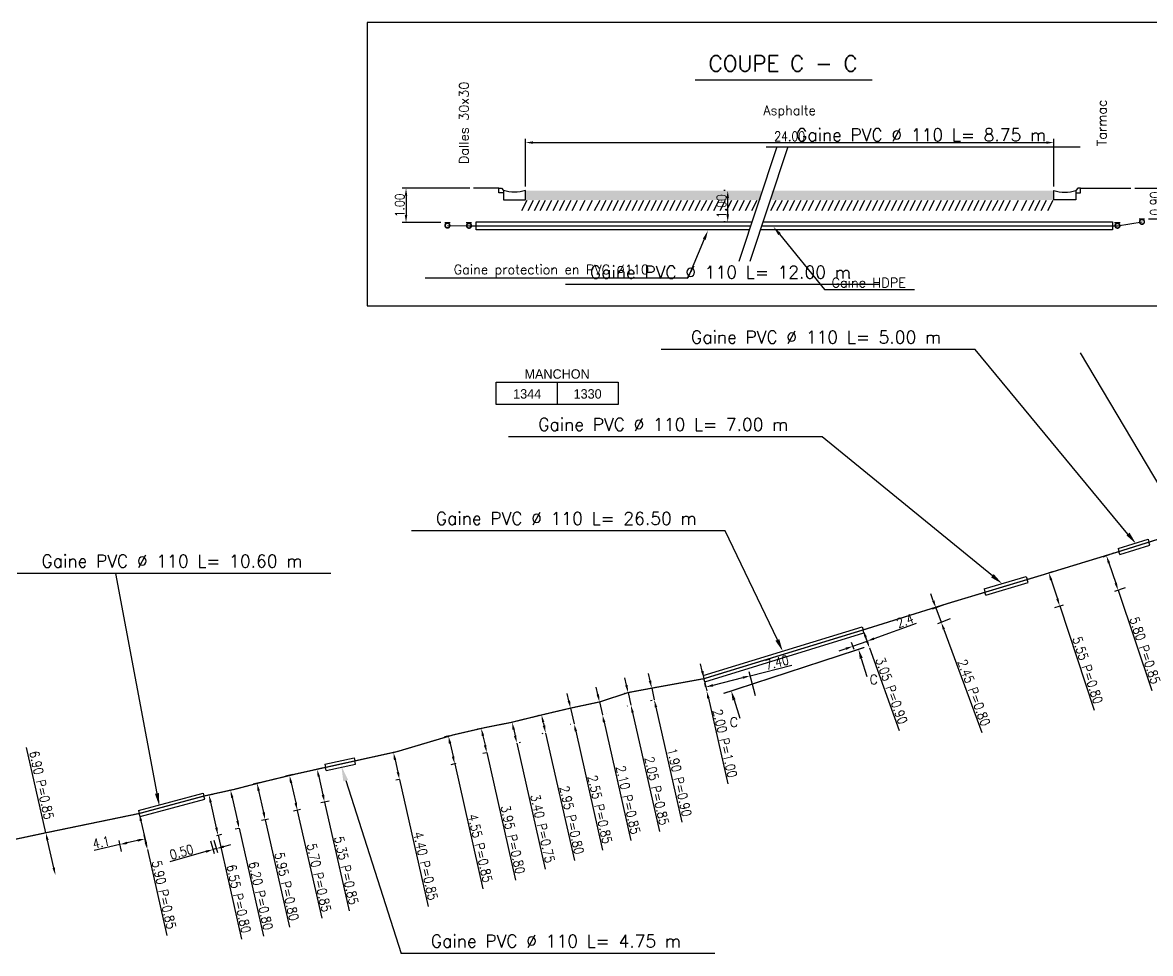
# Model space of a CAD drawing. Header units: millimetres. Extents: x 139000 to 140000, y 124026 to 124498.
# Drawn here: x 139727.6 to 139907, y 124350.2 to 124498.2 of the extents above; entities that cross this region are included whole.
import ezdxf
from ezdxf.enums import TextEntityAlignment as Align

# ---------------------------------------------------------------- set-up
doc = ezdxf.new("R2010")
doc.units = ezdxf.units.MM
doc.linetypes.add('CENTER2', pattern=[28.575, 19.05, -3.175, 3.175, -3.175])
doc.layers.get('0').update_dxf_attribs({"linetype": 'CONTINUOUS'})
doc.layers.get('DEFPOINTS').update_dxf_attribs({"linetype": 'CONTINUOUS'})
for name, color, linetype in [('BF05', 7, 'CONTINUOUS'), ('O_100', 6, 'CONTINUOUS'), ('O_400', 7, 'CONTINUOUS')]:
    doc.layers.add(name, color=color, linetype=linetype)
doc.styles.get("Standard").update_dxf_attribs({"font": 'romans.shx', "width": 0.85})
doc.styles.add('TXT', font='txt')
doc.dimstyles.get("Standard").update_dxf_attribs({"dimtxt": 1.5, "dimasz": 1.2, "dimexe": 0.625, "dimexo": 0.625, "dimgap": 0.25, "dimtad": 1, "dimdec": 1, "dimzin": 0, "dimdsep": 46, "dimtxsty": 'Standard', "dimcen": -0.5, "dimadec": 0, "dimazin": 0, "dimtfac": 1, "dimtdec": 1, "dimtmove": 0, "dimatfit": 3, "dimfxl": 0, "dimtolj": 1, "dimtzin": 0, "dimarcsym": 0})

# ---------------------------------------------------------------- blocks, each defined once
blk = doc.blocks.new('*D117')
at = {"layer": 'DEFPOINTS', "color": 0, "linetype": 'Continuous', "transparency": 16777216}
for p in [(139901.71, 124414.01), (139899.98, 124413.42), (139903.56, 124408.51)]:
    blk.add_point(p, dxfattribs=at)
at = {"layer": 'O_100', "color": 0, "linetype": 'Continuous', "lineweight": -2, "transparency": 16777216}
for p, q in [((139901.12, 124413.81), (139899.39, 124413.22)), ((139900.36, 124412.29), (139901.45, 124409.06)), ((139902.97, 124408.31), (139901.24, 124407.73)), ((139901.83, 124407.93), (139907.18, 124392))]:
    blk.add_line(p, q, dxfattribs=at)
at = {"layer": 'O_100', "color": 0, "linetype": 'Continuous', "transparency": 16777216}
for points in [[(139900.55, 124412.35), (139900.18, 124412.22), (139899.98, 124413.42)], [(139901.64, 124409.13), (139901.26, 124409), (139901.83, 124407.93)]]:
    blk.add_solid(points, dxfattribs=at)
at = {"layer": 'O_100', "color": 0, "linetype": 'Continuous', "transparency": 16777216, "insert": (139906.1, 124398.37), "char_height": 1.5, "attachment_point": 5, "rotation": 288.5781}
blk.add_mtext('\\A1;5.80 P=0.85', dxfattribs=at)
blk = doc.blocks.new('*D118')
at = {"layer": 'DEFPOINTS', "color": 0, "linetype": 'Continuous', "transparency": 16777216}
for p in [(139889.43, 124410.26), (139890.8, 124410.72), (139891.17, 124404.99)]:
    blk.add_point(p, dxfattribs=at)
at = {"layer": 'O_100', "color": 0, "linetype": 'Continuous', "lineweight": -2, "transparency": 16777216}
for p, q in [((139890.02, 124410.46), (139891.39, 124410.91)), ((139891.18, 124409.58), (139892.17, 124406.59)), ((139891.77, 124405.19), (139893.14, 124405.64)), ((139892.54, 124405.45), (139898.03, 124388.86))]:
    blk.add_line(p, q, dxfattribs=at)
at = {"layer": 'O_100', "color": 0, "linetype": 'Continuous', "transparency": 16777216}
for points in [[(139891.37, 124409.64), (139890.99, 124409.51), (139890.8, 124410.72)], [(139892.36, 124406.65), (139891.98, 124406.52), (139892.54, 124405.45)]]:
    blk.add_solid(points, dxfattribs=at)
at = {"layer": 'O_100', "color": 0, "linetype": 'Continuous', "transparency": 16777216, "insert": (139896.98, 124395.23), "char_height": 1.5, "attachment_point": 5, "rotation": 288.3036}
blk.add_mtext('\\A1;5.55 P=0.80', dxfattribs=at)
blk = doc.blocks.new('MES_MAN')
at = {"linetype": 'Continuous', "flags": 128}
blk.add_lwpolyline([(0, 0), (-4.847, 0), (-4.847, 1.793), (0, 1.793), (4.847, 1.793), (4.847, 0)], close=True, dxfattribs=at)
blk.add_lwpolyline([(0, 1.793), (0, 0)], dxfattribs=at)
at = {"linetype": 'Continuous', "style": 'TXT'}
blk.add_text('MANCHON', height=0.75, dxfattribs=at).set_placement((-0.015, 2.43), align=Align.MIDDLE)
for tag, p in [('M1', (-2.393, 0.848)), ('M2', (2.412, 0.848))]:
    blk.add_attdef(tag, text='', height=0.75, dxfattribs=at).set_placement(p, align=Align.MIDDLE)
blk = doc.blocks.new('*D119')
at = {"layer": 'DEFPOINTS', "color": 0, "linetype": 'Continuous', "transparency": 16777216}
for p in [(139872.86, 124405.14), (139874.89, 124405.88), (139875.73, 124403.59)]:
    blk.add_point(p, dxfattribs=at)
at = {"layer": 'O_100', "color": 0, "linetype": 'Continuous', "lineweight": -2, "transparency": 16777216}
for p, q in [((139872.44, 124406.26), (139872.03, 124407.39)), ((139874.3, 124405.67), (139872.27, 124404.92)), ((139872.86, 124405.14), (139873.71, 124402.84)), ((139875.15, 124403.37), (139873.12, 124402.62)), ((139874.13, 124401.71), (139880.18, 124385.32))]:
    blk.add_line(p, q, dxfattribs=at)
at = {"layer": 'O_100', "color": 0, "linetype": 'Continuous', "transparency": 16777216}
for points in [[(139872.63, 124406.33), (139872.26, 124406.19), (139872.86, 124405.14)], [(139874.31, 124401.78), (139873.94, 124401.64), (139873.71, 124402.84)]]:
    blk.add_solid(points, dxfattribs=at)
at = {"layer": 'O_100', "color": 0, "linetype": 'Continuous', "transparency": 16777216, "insert": (139878.91, 124391.65), "char_height": 1.5, "attachment_point": 5, "rotation": 290.2801}
blk.add_mtext('\\A1;2.45 P=0.80', dxfattribs=at)
blk = doc.blocks.new('*D120')
at = {"layer": 'DEFPOINTS', "color": 0, "linetype": 'Continuous', "transparency": 16777216}
for p in [(139861.92, 124399.85), (139860.05, 124397.95), (139862.31, 124398.76)]:
    blk.add_point(p, dxfattribs=at)
at = {"layer": 'O_100', "color": 0, "linetype": 'Continuous', "lineweight": -2, "transparency": 16777216}
for p, q in [((139863.05, 124400.26), (139869.8, 124402.68)), ((139859.84, 124398.54), (139859.45, 124399.63)), ((139859.66, 124399.04), (139861.92, 124399.85)), ((139862.09, 124399.35), (139861.7, 124400.44)), ((139858.53, 124398.63), (139857.4, 124398.23))]:
    blk.add_line(p, q, dxfattribs=at)
at = {"layer": 'O_100', "color": 0, "linetype": 'Continuous', "transparency": 16777216}
for points in [[(139862.98, 124400.44), (139863.11, 124400.07), (139861.92, 124399.85)], [(139858.46, 124398.82), (139858.6, 124398.45), (139859.66, 124399.04)]]:
    blk.add_solid(points, dxfattribs=at)
at = {"layer": 'O_100', "color": 0, "linetype": 'Continuous', "transparency": 16777216, "insert": (139867.94, 124403.08), "char_height": 1.5, "attachment_point": 5, "rotation": 19.7513}
blk.add_mtext('\\A1;2.4', dxfattribs=at)
blk = doc.blocks.new('*D121')
at = {"layer": 'DEFPOINTS', "color": 0, "linetype": 'Continuous', "transparency": 16777216}
for p in [(139861.28, 124401.63), (139862.31, 124398.76), (139862.31, 124398.76)]:
    blk.add_point(p, dxfattribs=at)
at = {"layer": 'O_100', "color": 0, "linetype": 'Continuous', "lineweight": -2, "transparency": 16777216}
for p, q in [((139861.68, 124400.51), (139861.9, 124399.89)), ((139862.31, 124398.76), (139867.02, 124385.62))]:
    blk.add_line(p, q, dxfattribs=at)
at = {"layer": 'O_100', "color": 0, "linetype": 'Continuous', "transparency": 16777216}
for points in [[(139861.87, 124400.57), (139861.49, 124400.44), (139861.28, 124401.63)], [(139862.09, 124399.96), (139861.71, 124399.83), (139862.31, 124398.76)]]:
    blk.add_solid(points, dxfattribs=at)
at = {"layer": 'O_100', "color": 0, "linetype": 'Continuous', "transparency": 16777216, "insert": (139865.81, 124391.97), "char_height": 1.5, "attachment_point": 5, "rotation": 289.7383}
blk.add_mtext('\\A1;3.05 P=0.90', dxfattribs=at)
blk = doc.blocks.new('*D122')
at = {"layer": 'DEFPOINTS', "color": 0, "linetype": 'Continuous', "transparency": 16777216}
for p in [(139843.34, 124394.35), (139836.42, 124391.93), (139844.31, 124390.56)]:
    blk.add_point(p, dxfattribs=at)
at = {"layer": 'O_100', "color": 0, "linetype": 'Continuous', "lineweight": -2, "transparency": 16777216}
for p, q in [((139843.34, 124394.35), (139849.94, 124396.04)), ((139844.16, 124391.17), (139843.19, 124394.95)), ((139836.26, 124392.54), (139836.11, 124393.14)), ((139837.42, 124392.83), (139842.18, 124394.05))]:
    blk.add_line(p, q, dxfattribs=at)
at = {"layer": 'O_100', "color": 0, "linetype": 'Continuous', "transparency": 16777216}
for points in [[(139842.13, 124394.24), (139842.23, 124393.86), (139843.34, 124394.35)], [(139837.37, 124393.03), (139837.47, 124392.64), (139836.26, 124392.54)]]:
    blk.add_solid(points, dxfattribs=at)
at = {"layer": 'O_100', "color": 0, "linetype": 'Continuous', "transparency": 16777216, "insert": (139847.57, 124396.46), "char_height": 1.5, "attachment_point": 5, "rotation": 14.3629}
blk.add_mtext('\\A1;7.40', dxfattribs=at)
blk = doc.blocks.new('*D123')
at = {"layer": 'DEFPOINTS', "color": 0, "linetype": 'Continuous', "transparency": 16777216}
for p in [(139835.98, 124393.88), (139836.42, 124391.93), (139836.42, 124391.93)]:
    blk.add_point(p, dxfattribs=at)
at = {"layer": 'O_100', "color": 0, "linetype": 'Continuous', "lineweight": -2, "transparency": 16777216}
for p, q in [((139835.71, 124395.05), (139835.45, 124396.22)), ((139835.98, 124393.88), (139836.42, 124391.93)), ((139836.68, 124390.76), (139839.76, 124377.14))]:
    blk.add_line(p, q, dxfattribs=at)
at = {"layer": 'O_100', "color": 0, "linetype": 'Continuous', "transparency": 16777216}
for points in [[(139835.91, 124395.1), (139835.52, 124395.01), (139835.98, 124393.88)], [(139836.88, 124390.8), (139836.49, 124390.72), (139836.42, 124391.93)]]:
    blk.add_solid(points, dxfattribs=at)
at = {"layer": 'O_100', "color": 0, "linetype": 'Continuous', "transparency": 16777216, "insert": (139839.33, 124383.59), "char_height": 1.5, "attachment_point": 5, "rotation": 282.7337}
blk.add_mtext('\\A1;2.00 P=1.00', dxfattribs=at)
blk = doc.blocks.new('*D124')
at = {"layer": 'DEFPOINTS', "color": 0, "linetype": 'Continuous', "transparency": 16777216}
for p in [(139827.67, 124392.37), (139827.93, 124392.42), (139828.34, 124390.57)]:
    blk.add_point(p, dxfattribs=at)
at = {"layer": 'O_100', "color": 0, "linetype": 'Continuous', "lineweight": -2, "transparency": 16777216}
for p, q in [((139827.41, 124393.54), (139827.14, 124394.71)), ((139827.67, 124392.37), (139828.09, 124390.51)), ((139827.32, 124392.29), (139827.06, 124392.23)), ((139827.73, 124390.43), (139827.48, 124390.38)), ((139828.35, 124389.34), (139832.49, 124371.05))]:
    blk.add_line(p, q, dxfattribs=at)
at = {"layer": 'O_100', "color": 0, "linetype": 'Continuous', "transparency": 16777216}
for points in [[(139827.6, 124393.58), (139827.21, 124393.49), (139827.67, 124392.37)], [(139828.55, 124389.39), (139828.16, 124389.3), (139828.09, 124390.51)]]:
    blk.add_solid(points, dxfattribs=at)
at = {"layer": 'O_100', "color": 0, "linetype": 'Continuous', "transparency": 16777216, "insert": (139832.08, 124377.4), "char_height": 1.5, "attachment_point": 5, "rotation": 282.7337}
blk.add_mtext('\\A1;1.90 P=0.90', dxfattribs=at)
blk = doc.blocks.new('*D125')
at = {"layer": 'DEFPOINTS', "color": 0, "linetype": 'Continuous', "transparency": 16777216}
for p in [(139823.92, 124391.67), (139823.97, 124391.68), (139824.42, 124389.68)]:
    blk.add_point(p, dxfattribs=at)
at = {"layer": 'O_100', "color": 0, "linetype": 'Continuous', "lineweight": -2, "transparency": 16777216}
for p, q in [((139823.66, 124392.84), (139823.39, 124394.01)), ((139823.36, 124391.54), (139823.31, 124391.53)), ((139823.92, 124391.67), (139824.37, 124389.67)), ((139823.81, 124389.54), (139823.76, 124389.53)), ((139824.64, 124388.5), (139828.91, 124369.6))]:
    blk.add_line(p, q, dxfattribs=at)
at = {"layer": 'O_100', "color": 0, "linetype": 'Continuous', "transparency": 16777216}
for points in [[(139823.85, 124392.88), (139823.46, 124392.79), (139823.92, 124391.67)], [(139824.83, 124388.54), (139824.44, 124388.45), (139824.37, 124389.67)]]:
    blk.add_solid(points, dxfattribs=at)
at = {"layer": 'O_100', "color": 0, "linetype": 'Continuous', "transparency": 16777216, "insert": (139828.48, 124376.04), "char_height": 1.5, "attachment_point": 5, "rotation": 282.7332}
blk.add_mtext('\\A1;2.05 P=0.85', dxfattribs=at)
blk = doc.blocks.new('*D126')
at = {"layer": 'DEFPOINTS', "color": 0, "linetype": 'Continuous', "transparency": 16777216}
for p in [(139819.37, 124390.18), (139819.37, 124390.18), (139819.83, 124388.13)]:
    blk.add_point(p, dxfattribs=at)
at = {"layer": 'O_100', "color": 0, "linetype": 'Continuous', "lineweight": -2, "transparency": 16777216}
for p, q in [((139819.11, 124391.35), (139818.84, 124392.52)), ((139819.37, 124390.18), (139819.84, 124388.13)), ((139819.97, 124390.32), (139819.98, 124390.32)), ((139820.1, 124386.96), (139824.35, 124368.16)), ((139820.44, 124388.27), (139820.45, 124388.27))]:
    blk.add_line(p, q, dxfattribs=at)
at = {"layer": 'O_100', "color": 0, "linetype": 'Continuous', "transparency": 16777216}
for points in [[(139819.3, 124391.4), (139818.91, 124391.31), (139819.37, 124390.18)], [(139820.3, 124387.01), (139819.91, 124386.92), (139819.84, 124388.13)]]:
    blk.add_solid(points, dxfattribs=at)
at = {"layer": 'O_100', "color": 0, "linetype": 'Continuous', "transparency": 16777216, "insert": (139823.92, 124374.6), "char_height": 1.5, "attachment_point": 5, "rotation": 282.7332}
blk.add_mtext('\\A1;2.10 P=0.85', dxfattribs=at)
blk = doc.blocks.new('*D127')
at = {"layer": 'DEFPOINTS', "color": 0, "linetype": 'Continuous', "transparency": 16777216}
for p in [(139814.77, 124389.2), (139814.81, 124389.21), (139815.38, 124386.72)]:
    blk.add_point(p, dxfattribs=at)
at = {"layer": 'O_100', "color": 0, "linetype": 'Continuous', "lineweight": -2, "transparency": 16777216}
for p, q in [((139814.51, 124390.37), (139814.24, 124391.54)), ((139814.2, 124389.07), (139814.16, 124389.06)), ((139814.77, 124389.2), (139815.34, 124386.71)), ((139814.77, 124386.58), (139814.73, 124386.57)), ((139815.6, 124385.54), (139819.87, 124366.64))]:
    blk.add_line(p, q, dxfattribs=at)
at = {"layer": 'O_100', "color": 0, "linetype": 'Continuous', "transparency": 16777216}
for points in [[(139814.7, 124390.41), (139814.31, 124390.32), (139814.77, 124389.2)], [(139815.8, 124385.58), (139815.41, 124385.5), (139815.34, 124386.71)]]:
    blk.add_solid(points, dxfattribs=at)
at = {"layer": 'O_100', "color": 0, "linetype": 'Continuous', "transparency": 16777216, "insert": (139819.44, 124373.09), "char_height": 1.5, "attachment_point": 5, "rotation": 282.7332}
blk.add_mtext('\\A1;2.55 P=0.85', dxfattribs=at)
blk = doc.blocks.new('*D128')
at = {"layer": 'DEFPOINTS', "color": 0, "linetype": 'Continuous', "transparency": 16777216}
for p in [(139810.16, 124388.12), (139810.32, 124388.15), (139810.97, 124385.27)]:
    blk.add_point(p, dxfattribs=at)
at = {"layer": 'O_100', "color": 0, "linetype": 'Continuous', "lineweight": -2, "transparency": 16777216}
for p, q in [((139809.71, 124388.01), (139809.55, 124387.98)), ((139810.42, 124386.94), (139810.55, 124386.41)), ((139810.81, 124385.24), (139815.39, 124364.96)), ((139810.36, 124385.14), (139810.2, 124385.1))]:
    blk.add_line(p, q, dxfattribs=at)
at = {"layer": 'O_100', "color": 0, "linetype": 'Continuous', "transparency": 16777216}
for points in [[(139810.62, 124386.99), (139810.23, 124386.9), (139810.16, 124388.12)], [(139810.74, 124386.45), (139810.35, 124386.36), (139810.81, 124385.24)]]:
    blk.add_solid(points, dxfattribs=at)
at = {"layer": 'O_100', "color": 0, "linetype": 'Continuous', "transparency": 16777216, "insert": (139814.96, 124371.41), "char_height": 1.5, "attachment_point": 5, "rotation": 282.7332}
blk.add_mtext('\\A1;2.95 P=0.80', dxfattribs=at)
blk = doc.blocks.new('*D129')
at = {"layer": 'DEFPOINTS', "color": 0, "linetype": 'Continuous', "transparency": 16777216}
for p in [(139805.47, 124386.96), (139805.25, 124386.91), (139806, 124383.59)]:
    blk.add_point(p, dxfattribs=at)
at = {"layer": 'O_100', "color": 0, "linetype": 'Continuous', "lineweight": -2, "transparency": 16777216}
for p, q in [((139805.86, 124387.05), (139806.08, 124387.1)), ((139805.74, 124385.79), (139805.96, 124384.81)), ((139806.22, 124383.64), (139810.75, 124363.6)), ((139806.61, 124383.73), (139806.83, 124383.78))]:
    blk.add_line(p, q, dxfattribs=at)
at = {"layer": 'O_100', "color": 0, "linetype": 'Continuous', "transparency": 16777216}
for points in [[(139805.93, 124385.83), (139805.54, 124385.75), (139805.47, 124386.96)], [(139806.15, 124384.86), (139805.76, 124384.77), (139806.22, 124383.64)]]:
    blk.add_solid(points, dxfattribs=at)
at = {"layer": 'O_100', "color": 0, "linetype": 'Continuous', "transparency": 16777216, "insert": (139810.32, 124370.05), "char_height": 1.5, "attachment_point": 5, "rotation": 282.7332}
blk.add_mtext('\\A1;3.40 P=0.75', dxfattribs=at)
blk = doc.blocks.new('*D130')
at = {"layer": 'DEFPOINTS', "color": 0, "linetype": 'Continuous', "transparency": 16777216}
for p in [(139800.58, 124385.98), (139801.14, 124386.1), (139802.02, 124382.25)]:
    blk.add_point(p, dxfattribs=at)
at = {"layer": 'O_100', "color": 0, "linetype": 'Continuous', "lineweight": -2, "transparency": 16777216}
for p, q in [((139800.54, 124385.97), (139799.97, 124385.84)), ((139800.85, 124384.8), (139801.19, 124383.29)), ((139801.41, 124382.11), (139800.84, 124381.98)), ((139801.45, 124382.12), (139806.03, 124361.84))]:
    blk.add_line(p, q, dxfattribs=at)
at = {"layer": 'O_100', "color": 0, "linetype": 'Continuous', "transparency": 16777216}
for points in [[(139801.04, 124384.85), (139800.65, 124384.76), (139800.58, 124385.98)], [(139801.38, 124383.34), (139800.99, 124383.25), (139801.45, 124382.12)]]:
    blk.add_solid(points, dxfattribs=at)
at = {"layer": 'O_100', "color": 0, "linetype": 'Continuous', "transparency": 16777216, "insert": (139805.6, 124368.29), "char_height": 1.5, "attachment_point": 5, "rotation": 282.7332}
blk.add_mtext('\\A1;3.95 P=0.80', dxfattribs=at)
blk = doc.blocks.new('*D131')
at = {"layer": 'DEFPOINTS', "color": 0, "linetype": 'Continuous', "transparency": 16777216}
for p in [(139795.35, 124384.76), (139796.15, 124384.95), (139797.16, 124380.51)]:
    blk.add_point(p, dxfattribs=at)
at = {"layer": 'O_100', "color": 0, "linetype": 'Continuous', "lineweight": -2, "transparency": 16777216}
for p, q in [((139795.54, 124384.81), (139794.74, 124384.63)), ((139795.61, 124383.59), (139796.09, 124381.5)), ((139796.55, 124380.37), (139795.74, 124380.19)), ((139796.35, 124380.33), (139800.84, 124360.48))]:
    blk.add_line(p, q, dxfattribs=at)
at = {"layer": 'O_100', "color": 0, "linetype": 'Continuous', "transparency": 16777216}
for points in [[(139795.81, 124383.64), (139795.42, 124383.55), (139795.35, 124384.76)], [(139796.28, 124381.54), (139795.89, 124381.45), (139796.35, 124380.33)]]:
    blk.add_solid(points, dxfattribs=at)
at = {"layer": 'O_100', "color": 0, "linetype": 'Continuous', "transparency": 16777216, "insert": (139800.4, 124366.93), "char_height": 1.5, "attachment_point": 5, "rotation": 282.7332}
blk.add_mtext('\\A1;4.55 P=0.85', dxfattribs=at)
blk = doc.blocks.new('*D132')
at = {"layer": 'DEFPOINTS', "color": 0, "linetype": 'Continuous', "transparency": 16777216}
for p in [(139786.61, 124382.15), (139787.17, 124382.28), (139788.14, 124377.98)]:
    blk.add_point(p, dxfattribs=at)
at = {"layer": 'O_100', "color": 0, "linetype": 'Continuous', "lineweight": -2, "transparency": 16777216}
for p, q in [((139786.56, 124382.14), (139786, 124382.01)), ((139786.88, 124380.98), (139787.32, 124379.03)), ((139787.53, 124377.85), (139786.97, 124377.72)), ((139787.58, 124377.86), (139792.15, 124357.66))]:
    blk.add_line(p, q, dxfattribs=at)
at = {"layer": 'O_100', "color": 0, "linetype": 'Continuous', "transparency": 16777216}
for points in [[(139787.07, 124381.02), (139786.68, 124380.94), (139786.61, 124382.15)], [(139787.51, 124379.07), (139787.12, 124378.98), (139787.58, 124377.86)]]:
    blk.add_solid(points, dxfattribs=at)
at = {"layer": 'O_100', "color": 0, "linetype": 'Continuous', "transparency": 16777216, "insert": (139791.72, 124364.1), "char_height": 1.5, "attachment_point": 5, "rotation": 282.7332}
blk.add_mtext('\\A1;4.40 P=0.85', dxfattribs=at)
blk = doc.blocks.new('*D133')
at = {"layer": 'DEFPOINTS', "color": 0, "linetype": 'Continuous', "transparency": 16777216}
for p in [(139775.83, 124379.78), (139774.48, 124379.48), (139777, 124374.56)]:
    blk.add_point(p, dxfattribs=at)
at = {"layer": 'O_100', "color": 0, "linetype": 'Continuous', "lineweight": -2, "transparency": 16777216}
for p, q in [((139775.22, 124379.65), (139773.87, 124379.34)), ((139774.75, 124378.31), (139775.39, 124375.43)), ((139776.39, 124374.43), (139775.05, 124374.12)), ((139775.66, 124374.26), (139779.55, 124356.96))]:
    blk.add_line(p, q, dxfattribs=at)
at = {"layer": 'O_100', "color": 0, "linetype": 'Continuous', "transparency": 16777216}
for points in [[(139774.94, 124378.35), (139774.55, 124378.27), (139774.48, 124379.48)], [(139775.59, 124375.48), (139775.2, 124375.39), (139775.66, 124374.26)]]:
    blk.add_solid(points, dxfattribs=at)
at = {"layer": 'O_100', "color": 0, "linetype": 'Continuous', "transparency": 16777216, "insert": (139779.12, 124363.4), "char_height": 1.5, "attachment_point": 5, "rotation": 282.6715}
blk.add_mtext('\\A1;5.35 P=0.85', dxfattribs=at)
blk = doc.blocks.new('*D134')
at = {"layer": 'DEFPOINTS', "color": 0, "linetype": 'Continuous', "transparency": 16777216}
for p in [(139770.08, 124378.51), (139771.22, 124378.76), (139772.47, 124373.2)]:
    blk.add_point(p, dxfattribs=at)
at = {"layer": 'O_100', "color": 0, "linetype": 'Continuous', "lineweight": -2, "transparency": 16777216}
for p, q in [((139770.61, 124378.63), (139769.47, 124378.37)), ((139770.34, 124377.34), (139771.07, 124374.12)), ((139771.86, 124373.07), (139770.72, 124372.81)), ((139771.33, 124372.95), (139775.2, 124355.79))]:
    blk.add_line(p, q, dxfattribs=at)
at = {"layer": 'O_100', "color": 0, "linetype": 'Continuous', "transparency": 16777216}
for points in [[(139770.54, 124377.38), (139770.15, 124377.29), (139770.08, 124378.51)], [(139771.26, 124374.16), (139770.87, 124374.07), (139771.33, 124372.95)]]:
    blk.add_solid(points, dxfattribs=at)
at = {"layer": 'O_100', "color": 0, "linetype": 'Continuous', "transparency": 16777216, "insert": (139774.77, 124362.24), "char_height": 1.5, "attachment_point": 5, "rotation": 282.6906}
blk.add_mtext('\\A1;5.70 P=0.85', dxfattribs=at)
blk = doc.blocks.new('*D135')
at = {"layer": 'DEFPOINTS', "color": 0, "linetype": 'Continuous', "transparency": 16777216}
for p in [(139764.92, 124377.26), (139766.04, 124377.51), (139767.34, 124371.7)]:
    blk.add_point(p, dxfattribs=at)
at = {"layer": 'O_100', "color": 0, "linetype": 'Continuous', "lineweight": -2, "transparency": 16777216}
for p, q in [((139765.43, 124377.37), (139764.31, 124377.12)), ((139765.18, 124376.08), (139765.96, 124372.62)), ((139766.73, 124371.57), (139765.61, 124371.31)), ((139766.22, 124371.45), (139770.07, 124354.39))]:
    blk.add_line(p, q, dxfattribs=at)
at = {"layer": 'O_100', "color": 0, "linetype": 'Continuous', "transparency": 16777216}
for points in [[(139765.38, 124376.13), (139764.99, 124376.04), (139764.92, 124377.26)], [(139766.16, 124372.67), (139765.77, 124372.58), (139766.22, 124371.45)]]:
    blk.add_solid(points, dxfattribs=at)
at = {"layer": 'O_100', "color": 0, "linetype": 'Continuous', "transparency": 16777216, "insert": (139769.64, 124360.84), "char_height": 1.5, "attachment_point": 5, "rotation": 282.6906}
blk.add_mtext('\\A1;5.95 P=0.80', dxfattribs=at)
blk = doc.blocks.new('*D136')
at = {"layer": 'DEFPOINTS', "color": 0, "linetype": 'Continuous', "transparency": 16777216}
for p in [(139761.26, 124376.27), (139760.71, 124376.14), (139762.62, 124370.22)]:
    blk.add_point(p, dxfattribs=at)
at = {"layer": 'O_100', "color": 0, "linetype": 'Continuous', "lineweight": -2, "transparency": 16777216}
for p, q in [((139760.65, 124376.13), (139760.11, 124376.01)), ((139760.98, 124374.97), (139761.81, 124371.27)), ((139762.02, 124370.08), (139761.47, 124369.96)), ((139762.08, 124370.1), (139765.94, 124352.95))]:
    blk.add_line(p, q, dxfattribs=at)
at = {"layer": 'O_100', "color": 0, "linetype": 'Continuous', "transparency": 16777216}
for points in [[(139761.17, 124375.02), (139760.78, 124374.93), (139760.71, 124376.14)], [(139762.01, 124371.31), (139761.62, 124371.22), (139762.08, 124370.1)]]:
    blk.add_solid(points, dxfattribs=at)
at = {"layer": 'O_100', "color": 0, "linetype": 'Continuous', "transparency": 16777216, "insert": (139765.52, 124359.36), "char_height": 1.5, "attachment_point": 5, "rotation": 282.6906}
blk.add_mtext('\\A1;6.20 P=0.80', dxfattribs=at)
blk = doc.blocks.new('*D137')
at = {"layer": 'DEFPOINTS', "color": 0, "linetype": 'Continuous', "transparency": 16777216}
for p in [(139757.38, 124368.68), (139757.91, 124368.83), (139757.94, 124366.71)]:
    blk.add_point(p, dxfattribs=at)
at = {"layer": 'O_100', "color": 0, "linetype": 'Continuous', "lineweight": -2, "transparency": 16777216}
for p, q in [((139757.55, 124368.08), (139758.11, 124366.11)), ((139758.08, 124368.23), (139758.63, 124366.26)), ((139759.62, 124367.19), (139760.77, 124367.52)), ((139756.78, 124366.39), (139751.08, 124364.77)), ((139758.46, 124366.86), (139757.94, 124366.71))]:
    blk.add_line(p, q, dxfattribs=at)
at = {"layer": 'O_100', "color": 0, "linetype": 'Continuous', "transparency": 16777216}
for points in [[(139759.56, 124367.38), (139759.67, 124367), (139758.46, 124366.86)], [(139756.73, 124366.58), (139756.84, 124366.2), (139757.94, 124366.71)]]:
    blk.add_solid(points, dxfattribs=at)
at = {"layer": 'O_100', "color": 0, "linetype": 'Continuous', "transparency": 16777216, "insert": (139752.92, 124366.33), "char_height": 1.5, "attachment_point": 5, "rotation": 15.8145}
blk.add_mtext('\\A1;0.50', dxfattribs=at)
blk = doc.blocks.new('*D138')
at = {"layer": 'DEFPOINTS', "color": 0, "linetype": 'Continuous', "transparency": 16777216}
for p in [(139747.11, 124368.42), (139743.5, 124365.8), (139747.5, 124366.7)]:
    blk.add_point(p, dxfattribs=at)
at = {"layer": 'O_100', "color": 0, "linetype": 'Continuous', "lineweight": -2, "transparency": 16777216}
for p, q in [((139747.36, 124367.31), (139746.98, 124369.03)), ((139743.11, 124367.52), (139739.01, 124366.59)), ((139743.36, 124366.41), (139742.98, 124368.13)), ((139745.94, 124368.15), (139744.28, 124367.78))]:
    blk.add_line(p, q, dxfattribs=at)
at = {"layer": 'O_100', "color": 0, "linetype": 'Continuous', "transparency": 16777216}
for points in [[(139744.24, 124367.97), (139744.33, 124367.58), (139743.11, 124367.52)], [(139745.9, 124368.35), (139745.99, 124367.96), (139747.11, 124368.42)]]:
    blk.add_solid(points, dxfattribs=at)
at = {"layer": 'O_100', "color": 0, "linetype": 'Continuous', "transparency": 16777216, "insert": (139740.15, 124367.87), "char_height": 1.5, "attachment_point": 5, "rotation": 12.6906}
blk.add_mtext('\\A1;4.1', dxfattribs=at)
blk = doc.blocks.new('*D139')
at = {"layer": 'DEFPOINTS', "color": 0, "linetype": 'Continuous', "transparency": 16777216}
for p in [(139756.47, 124375.22), (139757.28, 124375.4), (139757.91, 124368.83)]:
    blk.add_point(p, dxfattribs=at)
at = {"layer": 'O_100', "color": 0, "linetype": 'Continuous', "lineweight": -2, "transparency": 16777216}
for p, q in [((139757.08, 124375.36), (139757.89, 124375.54)), ((139757.54, 124374.23), (139758.45, 124370.18)), ((139758.51, 124368.97), (139759.33, 124369.15)), ((139758.72, 124369.01), (139762.44, 124352.48))]:
    blk.add_line(p, q, dxfattribs=at)
at = {"layer": 'O_100', "color": 0, "linetype": 'Continuous', "transparency": 16777216}
for points in [[(139757.74, 124374.28), (139757.35, 124374.19), (139757.28, 124375.4)], [(139758.65, 124370.23), (139758.26, 124370.14), (139758.72, 124369.01)]]:
    blk.add_solid(points, dxfattribs=at)
at = {"layer": 'O_100', "color": 0, "linetype": 'Continuous', "transparency": 16777216, "insert": (139762.02, 124358.9), "char_height": 1.5, "attachment_point": 5, "rotation": 282.6906}
blk.add_mtext('\\A1;6.55 P=0.80', dxfattribs=at)
blk = doc.blocks.new('*D140')
at = {"layer": 'DEFPOINTS', "color": 0, "linetype": 'Continuous', "transparency": 16777216}
for p in [(139746.2, 124372.45), (139747.5, 124366.7), (139747.5, 124366.7)]:
    blk.add_point(p, dxfattribs=at)
at = {"layer": 'O_100', "color": 0, "linetype": 'Continuous', "lineweight": -2, "transparency": 16777216}
for p, q in [((139746.47, 124371.28), (139747.24, 124367.87)), ((139747.5, 124366.7), (139750.57, 124353.07))]:
    blk.add_line(p, q, dxfattribs=at)
at = {"layer": 'O_100', "color": 0, "linetype": 'Continuous', "transparency": 16777216}
for points in [[(139746.66, 124371.33), (139746.27, 124371.24), (139746.2, 124372.45)], [(139747.43, 124367.91), (139747.04, 124367.82), (139747.5, 124366.7)]]:
    blk.add_solid(points, dxfattribs=at)
at = {"layer": 'O_100', "color": 0, "linetype": 'Continuous', "transparency": 16777216, "insert": (139750.14, 124359.52), "char_height": 1.5, "attachment_point": 5, "rotation": 282.6906}
blk.add_mtext('\\A1;5.90 P=0.85', dxfattribs=at)
blk = doc.blocks.new('*D141')
at = {"layer": 'DEFPOINTS', "color": 0, "linetype": 'Continuous', "transparency": 16777216}
for p in [(139731.34, 124369.38), (139731.34, 124369.38), (139732.86, 124362.65)]:
    blk.add_point(p, dxfattribs=at)
at = {"layer": 'O_100', "color": 0, "linetype": 'Continuous', "lineweight": -2, "transparency": 16777216}
for p, q in [((139731.34, 124369.38), (139728.29, 124382.94)), ((139732.6, 124363.82), (139731.61, 124368.21))]:
    blk.add_line(p, q, dxfattribs=at)
at = {"layer": 'O_100', "color": 0, "linetype": 'Continuous', "transparency": 16777216}
for points in [[(139731.8, 124368.25), (139731.41, 124368.17), (139731.34, 124369.38)], [(139732.79, 124363.86), (139732.4, 124363.78), (139732.86, 124362.65)]]:
    blk.add_solid(points, dxfattribs=at)
at = {"layer": 'O_100', "color": 0, "linetype": 'Continuous', "transparency": 16777216, "insert": (139730.66, 124376.97), "char_height": 1.5, "attachment_point": 5, "rotation": 282.6906}
blk.add_mtext('\\A1;6.90 P=0.85', dxfattribs=at)
blk = doc.blocks.new('*D95')
at = {"layer": 'BF05', "color": 0, "linetype": 'Continuous', "lineweight": -2, "transparency": 16777216}
for p, q in [((139807.61, 124472.11), (139807.61, 124479.73)), ((139808.81, 124479.11), (139890.41, 124479.11)), ((139891.61, 124472.11), (139891.61, 124479.73))]:
    blk.add_line(p, q, dxfattribs=at)
at = {"layer": 'BF05', "color": 0, "linetype": 'Continuous', "transparency": 16777216}
for points in [[(139808.81, 124479.31), (139808.81, 124478.91), (139807.61, 124479.11)], [(139890.41, 124479.31), (139890.41, 124478.91), (139891.61, 124479.11)]]:
    blk.add_solid(points, dxfattribs=at)
at = {"layer": 'DEFPOINTS', "color": 0, "linetype": 'Continuous', "transparency": 16777216}
for p in [(139891.61, 124479.11), (139807.61, 124471.49), (139891.61, 124471.49)]:
    blk.add_point(p, dxfattribs=at)
at = {"layer": 'BF05', "color": 0, "linetype": 'Continuous', "transparency": 16777216, "insert": (139849.61, 124480.11), "char_height": 1.5, "attachment_point": 5}
blk.add_mtext('\\A1;24.00', dxfattribs=at)
blk = doc.blocks.new('*D96')
at = {"layer": 'BF05', "color": 0, "linetype": 'Continuous', "lineweight": -2, "transparency": 16777216}
for p, q in [((139798.74, 124471.85), (139787.98, 124471.85)), ((139788.61, 124470.65), (139788.61, 124467.61)), ((139794.13, 124466.41), (139787.98, 124466.41))]:
    blk.add_line(p, q, dxfattribs=at)
at = {"layer": 'BF05', "color": 0, "linetype": 'Continuous', "transparency": 16777216}
for points in [[(139788.41, 124470.65), (139788.81, 124470.65), (139788.61, 124471.85)], [(139788.41, 124467.61), (139788.81, 124467.61), (139788.61, 124466.41)]]:
    blk.add_solid(points, dxfattribs=at)
at = {"layer": 'DEFPOINTS', "color": 0, "linetype": 'Continuous', "transparency": 16777216}
for p in [(139799.36, 124471.85), (139788.61, 124466.41), (139794.76, 124466.41)]:
    blk.add_point(p, dxfattribs=at)
at = {"layer": 'BF05', "color": 0, "linetype": 'Continuous', "transparency": 16777216, "insert": (139787.61, 124469.13), "char_height": 1.5, "attachment_point": 5, "rotation": 90}
blk.add_mtext('\\A1;1.00', dxfattribs=at)
blk = doc.blocks.new('*D97')
at = {"layer": 'BF05', "color": 0, "linetype": 'Continuous', "lineweight": -2, "transparency": 16777216}
for p, q in [((139839.33, 124471.49), (139839.13, 124471.49)), ((139839.76, 124467.69), (139839.76, 124470.29)), ((139839.33, 124466.49), (139839.13, 124466.49))]:
    blk.add_line(p, q, dxfattribs=at)
at = {"layer": 'BF05', "color": 0, "linetype": 'Continuous', "transparency": 16777216}
for points in [[(139839.56, 124470.29), (139839.96, 124470.29), (139839.76, 124471.49)], [(139839.56, 124467.69), (139839.96, 124467.69), (139839.76, 124466.49)]]:
    blk.add_solid(points, dxfattribs=at)
at = {"layer": 'DEFPOINTS', "color": 0, "linetype": 'Continuous', "transparency": 16777216}
for p in [(139839.76, 124471.49), (139839.95, 124471.49), (139839.95, 124466.49)]:
    blk.add_point(p, dxfattribs=at)
at = {"layer": 'BF05', "color": 0, "linetype": 'Continuous', "transparency": 16777216, "insert": (139838.76, 124468.99), "char_height": 1.5, "attachment_point": 5, "rotation": 90}
blk.add_mtext('\\A1;1.00', dxfattribs=at)
blk = doc.blocks.new('*D98')
at = {"layer": 'BF05', "color": 0, "linetype": 'Continuous', "lineweight": -2, "transparency": 16777216}
for p, q in [((139904.49, 124471.85), (139909.31, 124471.85)), ((139908.68, 124470.65), (139908.68, 124468.2)), ((139906.66, 124467), (139909.31, 124467))]:
    blk.add_line(p, q, dxfattribs=at)
at = {"layer": 'BF05', "color": 0, "linetype": 'Continuous', "transparency": 16777216}
for points in [[(139908.48, 124470.65), (139908.88, 124470.65), (139908.68, 124471.85)], [(139908.48, 124468.2), (139908.88, 124468.2), (139908.68, 124467)]]:
    blk.add_solid(points, dxfattribs=at)
at = {"layer": 'DEFPOINTS', "color": 0, "linetype": 'Continuous', "transparency": 16777216}
for p in [(139903.87, 124471.85), (139906.04, 124467), (139908.68, 124467)]:
    blk.add_point(p, dxfattribs=at)
at = {"layer": 'BF05', "color": 0, "linetype": 'Continuous', "transparency": 16777216, "insert": (139907.68, 124469.42), "char_height": 1.5, "attachment_point": 5, "rotation": 90}
blk.add_mtext('\\A1;0.90', dxfattribs=at)

msp = doc.modelspace()

# ---------------------------------------------------------------- linework, layer by layer
at = {"color": 7, "linetype": 'CONTINUOUS'}
for p, q in [((139901.82, 124414.56), (139906.59, 124416.07)), ((139906.59, 124416.07), (139906.74, 124415.59)), ((139901.82, 124414.56), (139901.97, 124414.08)), ((139902.12, 124413.6), (139901.97, 124414.08)), ((139902.12, 124413.6), (139906.89, 124415.11)), ((139906.89, 124415.11), (139906.74, 124415.59)), ((139835.83, 124394.36), (139861.13, 124402.11)), ((139861.13, 124402.11), (139861.28, 124401.63)), ((139861.42, 124401.16), (139861.28, 124401.63)), ((139836.12, 124393.4), (139861.42, 124401.16)), ((139835.83, 124394.36), (139835.98, 124393.88)), ((139836.12, 124393.4), (139835.98, 124393.88))]:
    msp.add_line(p, q, dxfattribs=at)
at = {"layer": 'BF05', "linetype": 'CENTER2'}
for p, q in [((139847.54, 124478.28), (139840.96, 124458.44)), ((139849.26, 124478.28), (139842.69, 124458.44))]:
    msp.add_line(p, q, dxfattribs=at)
at = {"layer": 'BF05'}
for p, q in [((139803.38, 124471.85), (139799.36, 124471.85)), ((139895.84, 124471.85), (139903.87, 124471.85)), ((139861, 124397.11), (139861.9, 124394.22)), ((139840.76, 124390.51), (139841.66, 124387.62))]:
    msp.add_line(p, q, dxfattribs=at)
at = {"layer": 'BF05', "linetype": 'Continuous'}
for p, q in [((139807.84, 124469.89), (139806.99, 124468.28)), ((139808.84, 124469.89), (139807.99, 124468.28)), ((139809.84, 124469.89), (139808.99, 124468.28)), ((139810.73, 124469.89), (139809.89, 124468.28)), ((139811.73, 124469.89), (139810.89, 124468.28)), ((139812.82, 124469.89), (139811.97, 124468.28)), ((139813.82, 124469.89), (139812.97, 124468.28)), ((139814.82, 124469.89), (139813.97, 124468.28)), ((139815.82, 124469.89), (139814.97, 124468.28)), ((139817.04, 124469.89), (139816.19, 124468.28)), ((139818.2, 124469.89), (139817.35, 124468.28)), ((139819.4, 124469.89), (139818.55, 124468.28)), ((139820.4, 124469.89), (139819.55, 124468.28)), ((139821.4, 124469.89), (139820.55, 124468.28)), ((139822.36, 124469.89), (139821.51, 124468.28)), ((139823.36, 124469.89), (139822.51, 124468.28)), ((139824.36, 124469.89), (139823.51, 124468.28)), ((139825.36, 124469.89), (139824.51, 124468.28)), ((139826.36, 124469.89), (139825.51, 124468.28)), ((139827.36, 124469.89), (139826.51, 124468.28)), ((139828.36, 124469.89), (139827.51, 124468.28)), ((139829.36, 124469.89), (139828.51, 124468.28)), ((139830.36, 124469.89), (139829.51, 124468.28)), ((139831.36, 124469.89), (139830.51, 124468.28)), ((139832.36, 124469.89), (139831.51, 124468.28)), ((139833.36, 124469.89), (139832.51, 124468.28)), ((139834.36, 124469.89), (139833.51, 124468.28)), ((139835.36, 124469.89), (139834.51, 124468.28)), ((139836.36, 124469.89), (139835.51, 124468.28)), ((139837.36, 124469.89), (139836.51, 124468.28)), ((139838.36, 124469.89), (139837.51, 124468.28)), ((139839.36, 124469.89), (139838.51, 124468.28)), ((139840.36, 124469.89), (139839.51, 124468.28)), ((139841.36, 124469.89), (139840.51, 124468.28)), ((139842.39, 124469.89), (139841.54, 124468.28)), ((139843.39, 124469.89), (139842.54, 124468.28)), ((139844.39, 124469.89), (139843.54, 124468.28)), ((139847.39, 124469.89), (139846.54, 124468.28)), ((139848.39, 124469.89), (139847.54, 124468.28)), ((139849.39, 124469.89), (139848.54, 124468.28)), ((139850.39, 124469.89), (139849.54, 124468.28)), ((139851.39, 124469.89), (139850.54, 124468.28)), ((139852.39, 124469.89), (139851.54, 124468.28)), ((139853.39, 124469.89), (139852.54, 124468.28)), ((139854.52, 124469.89), (139853.67, 124468.28)), ((139855.52, 124469.89), (139854.67, 124468.28)), ((139856.52, 124469.89), (139855.67, 124468.28)), ((139857.52, 124469.89), (139856.67, 124468.28)), ((139858.52, 124469.89), (139857.67, 124468.28)), ((139859.52, 124469.89), (139858.67, 124468.28)), ((139860.52, 124469.89), (139859.67, 124468.28)), ((139861.52, 124469.89), (139860.67, 124468.28)), ((139862.58, 124469.89), (139861.73, 124468.28)), ((139863.58, 124469.89), (139862.73, 124468.28)), ((139864.58, 124469.89), (139863.73, 124468.28)), ((139865.58, 124469.89), (139864.73, 124468.28)), ((139866.58, 124469.89), (139865.73, 124468.28)), ((139867.58, 124469.89), (139866.73, 124468.28)), ((139868.58, 124469.89), (139867.73, 124468.28)), ((139869.58, 124469.89), (139868.73, 124468.28)), ((139870.58, 124469.89), (139869.73, 124468.28)), ((139871.58, 124469.89), (139870.73, 124468.28)), ((139872.58, 124469.89), (139871.73, 124468.28)), ((139873.71, 124469.89), (139872.86, 124468.28)), ((139874.71, 124469.89), (139873.86, 124468.28)), ((139875.71, 124469.89), (139874.86, 124468.28)), ((139876.71, 124469.89), (139875.86, 124468.28)), ((139877.71, 124469.89), (139876.86, 124468.28)), ((139878.71, 124469.89), (139877.86, 124468.28)), ((139879.71, 124469.89), (139878.86, 124468.28)), ((139880.71, 124469.89), (139879.86, 124468.28)), ((139881.68, 124469.89), (139880.83, 124468.28)), ((139882.68, 124469.89), (139881.83, 124468.28)), ((139883.68, 124469.89), (139882.83, 124468.28)), ((139884.68, 124469.89), (139883.83, 124468.28)), ((139885.92, 124469.89), (139885.07, 124468.28)), ((139887.25, 124469.89), (139886.4, 124468.28)), ((139888.44, 124469.89), (139887.59, 124468.28)), ((139889.39, 124469.89), (139888.54, 124468.28)), ((139890.39, 124469.89), (139889.54, 124468.28)), ((139891.43, 124469.89), (139890.58, 124468.28)), ((139794.76, 124466.41), (139795.61, 124466.41)), ((139798.18, 124466.38), (139799.03, 124466.38)), ((139901.28, 124466.38), (139902.13, 124466.38)), ((139905.19, 124467), (139906.04, 124467)), ((139836.03, 124463.73), (139833.44, 124457.54)), ((139833.44, 124457.54), (139791.66, 124457.54))]:
    msp.add_line(p, q, dxfattribs=at)
msp.add_lwpolyline([(139782.43, 124498.19), (139782.43, 124453.18), (139913.53, 124453.18), (139913.53, 124498.19)], close=True, dxfattribs=at)
for points in [[(139834.6, 124489.09), (139862.71, 124489.09)], [(139799.79, 124465.24), (139799.79, 124466.49), (139843.63, 124466.49)], [(139845.36, 124466.49), (139900.92, 124466.49), (139900.95, 124465.24), (139844.94, 124465.24)], [(139843.21, 124465.24), (139799.79, 124465.24)]]:
    msp.add_lwpolyline(points, dxfattribs=at)
at = {"layer": 'BF05', "flags": 128}
for points in [[(139803.38, 124471.85), (139803.77, 124471.85), (139804.11, 124471.49), (139804.11, 124471.11), (139803.38, 124471.11)], [(139895.84, 124471.85), (139895.45, 124471.85), (139895.11, 124471.49), (139895.11, 124471.11), (139895.84, 124471.11)]]:
    msp.add_lwpolyline(points, close=True, dxfattribs=at)
for points in [[(139804.11, 124471.49), (139804.11, 124469.99), (139807.61, 124469.99), (139807.61, 124471.49, -0.157721)], [(139895.11, 124471.49), (139895.11, 124469.99), (139891.61, 124469.99), (139891.61, 124471.49, 0.157721)]]:
    msp.add_lwpolyline(points, format="xyb", close=True, dxfattribs=at)
at = {"layer": 'BF05', "linetype": 'Continuous', "const_width": 1.5}
for points in [[(139807.61, 124470.73), (139845.03, 124470.73)], [(139846.76, 124470.73), (139891.61, 124470.73)]]:
    msp.add_lwpolyline(points, dxfattribs=at)
at = {"layer": 'BF05', "const_width": 0.2, "flags": 128}
msp.add_lwpolyline([(139861.49, 124398.85), (139839.09, 124391.53)], dxfattribs=at)
at = {"layer": 'BF05', "linetype": 'Continuous'}
msp.add_solid([(139835.8, 124463.82), (139836.26, 124463.63), (139836.61, 124465.11)], dxfattribs=at)
at = {"layer": 'BF05'}
for points in [[(139860.76, 124397.03), (139861.24, 124397.18), (139860.56, 124398.54)], [(139840.52, 124390.43), (139841, 124390.58), (139840.32, 124391.94)]]:
    msp.add_solid(points, dxfattribs=at)
at = {"layer": 'O_100', "linetype": 'Continuous'}
for p, q in [((139847.99, 124464.55), (139855.17, 124455.76)), ((139855.17, 124455.76), (139869.46, 124455.76))]:
    msp.add_line(p, q, dxfattribs=at)
at = {"layer": 'O_100'}
msp.add_line((139911.24, 124419.76), (139895.83, 124445.68), dxfattribs=at)
at = {"layer": 'O_100', "linetype": 'Continuous', "const_width": 0.25, "flags": 128}
for points in [[(139794.82, 124465.92, 1), (139795.57, 124465.92, 1)], [(139798.25, 124465.89, 1), (139799, 124465.89, 1)], [(139901.35, 124465.89, 1), (139902.1, 124465.89, 1)], [(139905.25, 124466.51, 1), (139906, 124466.51, 1)]]:
    msp.add_lwpolyline(points, format="xyb", close=True, dxfattribs=at)
at = {"layer": 'O_100', "flags": 128}
for points in [[(139795.2, 124465.92), (139795.2, 124465.92), (139798.62, 124465.89), (139843.43, 124465.89)], [(139845.16, 124465.89), (139901.72, 124465.89), (139905.63, 124466.51), (139905.63, 124466.51)]]:
    msp.add_lwpolyline(points, dxfattribs=at)
at = {"layer": 'O_100', "linetype": 'Continuous', "const_width": 0.2, "flags": 128}
msp.add_lwpolyline([(139912.58, 124417.43), (139901.71, 124414.01), (139889.43, 124410.26), (139874.89, 124405.88), (139861.28, 124401.63), (139835.98, 124393.88), (139827.93, 124392.42), (139823.97, 124391.68), (139819.37, 124390.18), (139814.81, 124389.21), (139810.32, 124388.15), (139805.25, 124386.91), (139801.14, 124386.1), (139796.15, 124384.95), (139787.17, 124382.28), (139775.83, 124379.78), (139771.22, 124378.76), (139766.04, 124377.51), (139761.26, 124376.27), (139756.47, 124375.22), (139746.2, 124372.45), (139731.34, 124369.38), (139718.86, 124366.73)], dxfattribs=at)
at = {"layer": 'O_100', "linetype": 'Continuous'}
msp.add_solid([(139847.8, 124464.39), (139848.18, 124464.71), (139847.04, 124465.71)], dxfattribs=at)
at = {"layer": 'O_400', "linetype": 'Continuous'}
for p, q in [((139903.4, 124416.88), (139879.08, 124446.22)), ((139881.84, 124410.24), (139854.79, 124432.33)), ((139847.65, 124400.04), (139839.36, 124417.4)), ((139749.02, 124375.64), (139742.47, 124410.59)), ((139779.02, 124377.67), (139787.82, 124350.2))]:
    msp.add_line(p, q, dxfattribs=at)
at = {"layer": 'O_400', "color": 7, "linetype": 'CONTINUOUS'}
for p, q in [((139880.51, 124408.14), (139887.23, 124410.12)), ((139880.8, 124407.18), (139887.51, 124409.16)), ((139887.23, 124410.12), (139887.37, 124409.64)), ((139887.51, 124409.16), (139887.37, 124409.64)), ((139880.51, 124408.14), (139880.65, 124407.66)), ((139880.8, 124407.18), (139880.65, 124407.66)), ((139775.72, 124380.27), (139780.36, 124381.29)), ((139775.72, 124380.27), (139775.83, 124379.78)), ((139775.93, 124379.29), (139775.83, 124379.78)), ((139775.93, 124379.29), (139780.57, 124380.31)), ((139780.36, 124381.29), (139780.47, 124380.8)), ((139780.57, 124380.31), (139780.47, 124380.8)), ((139746.07, 124372.94), (139756.34, 124375.7)), ((139746.33, 124371.97), (139756.6, 124374.74)), ((139756.34, 124375.7), (139756.47, 124375.22)), ((139756.6, 124374.74), (139756.47, 124375.22)), ((139746.07, 124372.94), (139746.2, 124372.45)), ((139746.33, 124371.97), (139746.2, 124372.45))]:
    msp.add_line(p, q, dxfattribs=at)
at = {"layer": 'O_400', "linetype": 'Continuous', "flags": 128}
for points in [[(139895.78, 124478.36), (139845.88, 124478.36)], [(139863.87, 124456.53), (139813.96, 124456.53)], [(139879.08, 124446.22), (139829.17, 124446.22)], [(139854.79, 124432.33), (139804.89, 124432.33)], [(139839.36, 124417.4), (139789.46, 124417.4)], [(139776.66, 124410.62), (139726.76, 124410.62)], [(139837.72, 124350.2), (139787.82, 124350.2)]]:
    msp.add_lwpolyline(points, dxfattribs=at)
at = {"layer": 'O_400', "linetype": 'Continuous'}
for points in [[(139903.65, 124417.09), (139903.14, 124416.67), (139904.67, 124415.34)], [(139882.05, 124410.5), (139881.63, 124409.98), (139883.39, 124408.98)], [(139847.95, 124400.19), (139847.35, 124399.9), (139848.51, 124398.24)], [(139778.64, 124377.56), (139779.41, 124377.78), (139778.34, 124379.96)], [(139749.34, 124375.7), (139748.69, 124375.58), (139749.38, 124373.68)]]:
    msp.add_solid(points, dxfattribs=at)

# ---------------------------------------------------------------- block references
at = {"layer": 'O_100', "xscale": 2, "yscale": 2, "zscale": 2}
msp.add_blockref('MES_MAN', (139812.66, 124437.46), dxfattribs=at).add_auto_attribs({'M1': '1344', 'M2': '1330'})

# ---------------------------------------------------------------- texts
at = {"layer": 'BF05', "linetype": 'Continuous'}
for s, height, p in [('COUPE C - C', 2.5, (139848.56, 124491.68)), ('Asphalte', 1.5, (139849.59, 124483.98)), ('Gaine protection en PVC %%c110', 1.5, (139811.72, 124458.72)), ('C', 1.5, (139862.97, 124393.76)), ('C', 1.5, (139840.74, 124386.97))]:
    msp.add_text(s, height=height, dxfattribs=at).set_placement(p, align=Align.MIDDLE)
for s, p in [('Dalles 30x30', (139797.82, 124482.24)), ('Tarmac', (139899.24, 124482.24))]:
    msp.add_text(s, height=1.5, rotation=90, dxfattribs=at).set_placement(p, align=Align.MIDDLE)
at = {"layer": 'O_100', "linetype": 'Continuous'}
msp.add_text('Gaine HDPE', height=1.5, dxfattribs=at).set_placement((139862.18, 124456.88), align=Align.MIDDLE)
at = {"layer": 'O_400', "linetype": 'Continuous'}
for s, p in [('Gaine PVC %%C 110 L= 8.75 m', (139870.5, 124480.37)), ('Gaine PVC %%C 110 L= 12.00 m', (139838.59, 124458.54)), ('Gaine PVC %%C 110 L= 5.00 m', (139853.8, 124448.23)), ('Gaine PVC %%C 110 L= 7.00 m', (139829.51, 124434.34)), ('Gaine PVC %%C 110 L= 26.50 m', (139814.08, 124419.41)), ('Gaine PVC %%C 110 L= 10.60 m', (139751.39, 124412.63)), ('Gaine PVC %%C 110 L= 4.75 m', (139812.44, 124352.21))]:
    msp.add_text(s, height=2, dxfattribs=at).set_placement(p, align=Align.MIDDLE)

# ---------------------------------------------------------------- dimensions: what is measured, and where the dimension line sits
at = {"layer": 'BF05', "linetype": 'Continuous'}
dim = msp.add_linear_dim(base=(139891.61, 124479.11), p1=(139807.61, 124471.49), p2=(139891.61, 124471.49), text='24.00', dimstyle='Standard', dxfattribs=at)
dim.commit()
dim.dimension.update_dxf_attribs({"geometry": '*D95', "text_midpoint": (139849.61, 124480.11)})
for base, p1, p2, text, picture, middle in [((139788.61, 124466.41), (139799.36, 124471.85), (139794.76, 124466.41), '1.00', '*D96', (139787.61, 124469.13)), ((139839.76, 124471.49), (139839.95, 124466.49), (139839.95, 124471.49), '1.00', '*D97', (139838.76, 124468.99)), ((139908.68, 124467), (139903.87, 124471.85), (139906.04, 124467), '0.90', '*D98', (139907.68, 124469.42))]:
    dim = msp.add_linear_dim(base=base, p1=p1, p2=p2, angle=90, text=text, dimstyle='Standard', dxfattribs=at)
    dim.commit()
    dim.dimension.update_dxf_attribs({"geometry": picture, "text_midpoint": middle})
at = {"layer": 'O_100', "linetype": 'Continuous'}
for base, p1, p2, angle, text, picture, middle, dimtype in [((139899.98, 124413.42), (139903.56, 124408.51), (139901.71, 124414.01), 108.5781, '5.80 P=0.85', '*D117', (139905.15, 124398.05), 161), ((139890.8, 124410.72), (139891.17, 124404.99), (139889.43, 124410.26), 108.3036, '5.55 P=0.80', '*D118', (139896.03, 124394.91), 161), ((139872.86, 124405.14), (139875.73, 124403.59), (139874.89, 124405.88), 110.2801, '2.45 P=0.80', '*D119', (139877.97, 124391.3), 161), ((139843.34, 124394.35), (139836.42, 124391.93), (139844.31, 124390.56), 14.3629, '7.40', '*D122', (139847.82, 124395.49), 160), ((139827.67, 124392.37), (139828.34, 124390.57), (139827.93, 124392.42), 102.7337, '1.90 P=0.90', '*D124', (139831.1, 124377.18), 161), ((139819.37, 124390.18), (139819.83, 124388.13), (139819.37, 124390.18), 102.7332, '2.10 P=0.85', '*D126', (139822.94, 124374.38), 161), ((139823.92, 124391.67), (139824.42, 124389.68), (139823.97, 124391.68), 102.7332, '2.05 P=0.85', '*D125', (139827.5, 124375.82), 161), ((139814.77, 124389.2), (139815.38, 124386.72), (139814.81, 124389.21), 102.7332, '2.55 P=0.85', '*D127', (139818.46, 124372.87), 161), ((139805.47, 124386.96), (139806, 124383.59), (139805.25, 124386.91), 102.7332, '3.40 P=0.75', '*D129', (139809.35, 124369.83), 161), ((139810.16, 124388.12), (139810.97, 124385.27), (139810.32, 124388.15), 102.7332, '2.95 P=0.80', '*D128', (139813.99, 124371.19), 161), ((139800.58, 124385.98), (139802.02, 124382.25), (139801.14, 124386.1), 102.7332, '3.95 P=0.80', '*D130', (139804.63, 124368.07), 161), ((139795.35, 124384.76), (139797.16, 124380.51), (139796.15, 124384.95), 102.7332, '4.55 P=0.85', '*D131', (139799.43, 124366.71), 161), ((139786.61, 124382.15), (139788.14, 124377.98), (139787.17, 124382.28), 102.7332, '4.40 P=0.85', '*D132', (139790.74, 124363.88), 161), ((139774.48, 124379.48), (139777, 124374.56), (139775.83, 124379.78), 102.6715, '5.35 P=0.85', '*D133', (139778.15, 124363.18), 161), ((139770.08, 124378.51), (139772.47, 124373.2), (139771.22, 124378.76), 102.6906, '5.70 P=0.85', '*D134', (139773.79, 124362.02), 161), ((139760.71, 124376.14), (139762.62, 124370.22), (139761.26, 124376.27), 102.6906, '6.20 P=0.80', '*D136', (139764.54, 124359.14), 161), ((139764.92, 124377.26), (139767.34, 124371.7), (139766.04, 124377.51), 102.6906, '5.95 P=0.80', '*D135', (139768.66, 124360.62), 161), ((139757.28, 124375.4), (139757.91, 124368.83), (139756.47, 124375.22), 102.6906, '6.55 P=0.80', '*D139', (139761.05, 124358.68), 161), ((139757.94, 124366.71), (139757.91, 124368.83), (139757.38, 124368.68), 195.8145, '0.50', '*D137', (139753.19, 124365.37), 161)]:
    dim = msp.add_linear_dim(base=base, p1=p1, p2=p2, angle=angle, text=text, dimstyle='Standard', dxfattribs=at)
    dim.commit()
    dim.dimension.update_dxf_attribs({"geometry": picture, "text_midpoint": middle, "dimtype": dimtype})
for base, p1, p2, angle, picture, middle in [((139861.92, 124399.85), (139860.05, 124397.95), (139862.31, 124398.76), 19.7513, '*D120', (139868.28, 124402.13)), ((139747.11, 124368.42), (139743.5, 124365.8), (139747.5, 124366.7), 12.6906, '*D138', (139740.37, 124366.9))]:
    dim = msp.add_linear_dim(base=base, p1=p1, p2=p2, angle=angle, dimstyle='Standard', dxfattribs=at)
    dim.commit()
    dim.dimension.update_dxf_attribs({"geometry": picture, "text_midpoint": middle, "dimtype": 161})
for p1, p2, text, picture, middle in [((139861.28, 124401.63), (139862.31, 124398.76), '3.05 P=0.90', '*D121', (139865.81, 124391.97)), ((139835.98, 124393.88), (139836.42, 124391.93), '2.00 P=1.00', '*D123', (139839.33, 124383.59)), ((139732.86, 124362.65), (139731.34, 124369.38), '6.90 P=0.85', '*D141', (139730.66, 124376.97)), ((139746.2, 124372.45), (139747.5, 124366.7), '5.90 P=0.85', '*D140', (139750.14, 124359.52))]:
    dim = msp.add_aligned_dim(p1=p1, p2=p2, distance=0, text=text, dimstyle='Standard', dxfattribs=at)
    dim.commit()
    dim.dimension.update_dxf_attribs({"geometry": picture, "text_midpoint": middle})

doc.saveas('drawing.dxf')
